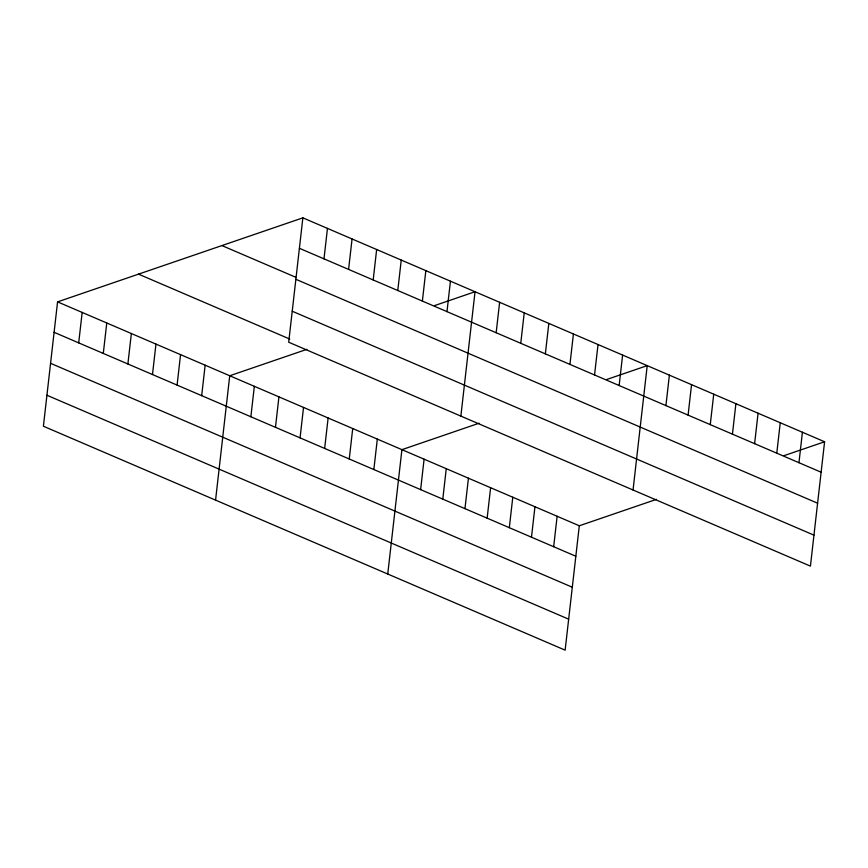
<?xml version="1.0" encoding="UTF-8"?>
<svg xmlns="http://www.w3.org/2000/svg" width="868" height="868" viewBox="0 0 868 868"><rect width="100%" height="100%" fill="white"/><g stroke="black" fill="none" stroke-linecap="round" stroke-linejoin="round"><path stroke-width="1.3" d="M302.867 217.846L288.697 342.22L810.43 566.131L824.6 441.769L302.867 217.846L57.57 301.869L43.4 426.231L565.133 650.154L579.303 525.78L656.458 499.36M78.695 342.871L82.167 312.426M103.292 353.428L106.764 322.983M127.889 363.985L131.361 333.54M152.486 374.542L155.958 344.086M177.083 385.099L180.555 354.643M201.68 395.656L205.152 365.2M215.568 500.131L229.738 375.757L306.892 349.327M250.874 416.759L254.335 386.314M275.471 427.316L278.932 396.871M300.068 437.873L303.529 407.428M323.992 258.848L327.464 228.403M324.654 448.43L328.126 417.985M348.589 269.406L352.061 238.96M349.251 458.988L352.723 428.542M373.186 279.963L376.647 249.517M373.848 469.545L377.32 439.099M397.783 290.52L401.244 260.064M387.746 574.019L401.917 449.657L479.071 423.226M422.38 301.077L425.841 270.621M420.622 489.617L424.094 459.172M446.977 311.634L450.438 281.178M442.799 499.133L446.26 468.687M460.865 416.108L475.035 291.735L434.564 305.601M464.966 508.648L468.438 478.203M496.16 332.737L499.632 302.292M487.143 518.163L490.615 487.718M520.757 343.294L524.229 312.849M509.321 527.679L512.782 497.234M545.354 353.851L548.826 323.406M531.487 537.194L534.959 506.749M569.95 364.408L573.423 333.963M553.665 546.721L557.137 516.265M594.547 374.965L598.019 344.52M619.144 385.522L622.616 355.077M633.043 489.997L647.213 365.634L606.732 379.49M665.919 405.595L669.38 375.15M688.085 415.11L691.557 384.665M710.263 424.626L713.735 394.18M732.44 434.141L735.901 403.696M754.607 443.656L758.079 413.211M776.784 453.183L780.256 422.727M798.961 462.698L802.423 432.242M784.13 455.624L824.6 441.769M299.395 248.291L821.128 472.214M221.915 245.568L295.706 277.239M295.858 279.29L817.602 503.201M292.223 311.221L813.956 535.144M138.522 274.136L289.782 339.062M57.57 301.869L579.303 525.78M54.098 332.314L575.842 556.236M50.572 363.312L572.305 587.224M46.926 395.244L568.67 619.166"/></g></svg>
